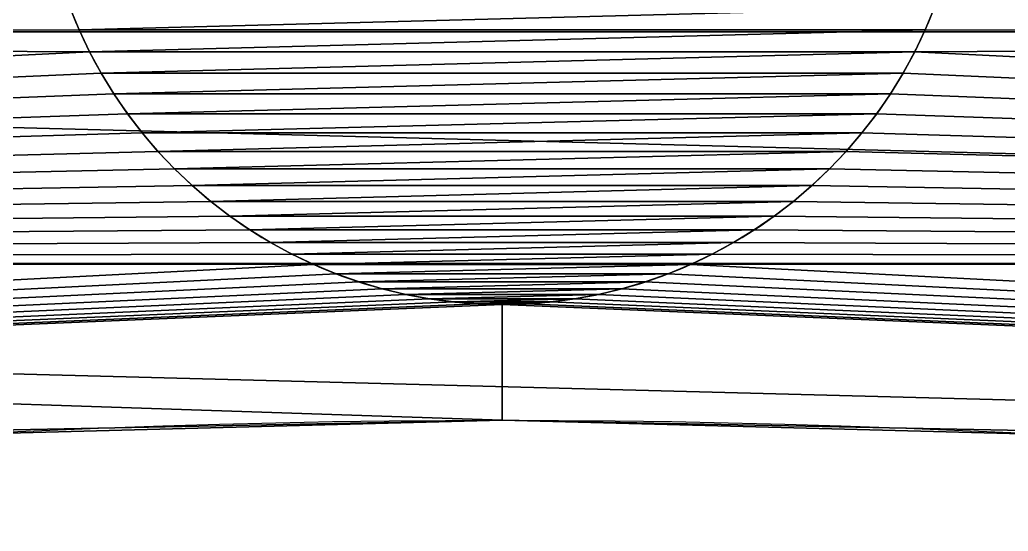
# Model space of a CAD drawing. Header units: millimetres. Extents: x 2995 to 3227, y 1383 to 1648.
# Drawn here: x 3169.285 to 3173.554, y 1572.297 to 1574.508 of the extents above; entities that cross this region are included whole.
import ezdxf

# ---------------------------------------------------------------- set-up
doc = ezdxf.new("R2010")
doc.units = ezdxf.units.MM

# ---------------------------------------------------------------- blocks, each defined once
blk = doc.blocks.new('Mastil_5')
for p, q in [((19.2458, 19.8271, 5), (19.2458, 19.8271, 4.5)), ((19.3403, 19.782, 5), (19.3403, 19.782, 4.5)), ((19.4323, 19.7321, 5), (19.4323, 19.7321, 4.5)), ((19.5216, 19.6773, 5), (19.5216, 19.6773, 4.5)), ((19.6079, 19.618, 5), (19.6079, 19.618, 4.5)), ((19.7705, 19.4863, 5), (19.7705, 19.4863, 4.5)), ((19.8465, 19.4142, 5), (19.8465, 19.4142, 4.5)), ((19.9186, 19.3383, 5), (19.9186, 19.3383, 4.5)), ((19.9866, 19.2586, 5), (19.9866, 19.2586, 4.5)), ((20.0503, 19.1756, 5), (20.0503, 19.1756, 4.5)), ((20.1096, 19.0893, 5), (20.1096, 19.0893, 4.5)), ((20.1643, 19, 5), (20.1643, 19, 4.5)), ((20.2143, 18.908, 5), (20.2143, 18.908, 4.5)), ((20.2594, 18.8135, 5), (20.2594, 18.8135, 4.5)), ((20.2994, 18.7167, 5), (20.2994, 18.7167, 4.5)), ((20.3344, 18.618, 5), (20.3344, 18.618, 4.5)), ((20.3641, 18.5176, 5), (20.3641, 18.5176, 4.5)), ((20.3886, 18.4158, 5), (20.3886, 18.4158, 4.5)), ((20.4077, 18.3129, 5), (20.4077, 18.3129, 4.5)), ((20.4213, 18.2091, 5), (20.4213, 18.2091, 4.5)), ((20.4295, 18.1047, 5), (20.4295, 18.1047, 4.5)), ((20.4323, 18, 5), (20.4323, 18, 4.5)), ((20.9323, 18, -3), (20.9323, 18, 5)), ((20.4295, 17.8953, 5), (20.4295, 17.8953, 4.5)), ((20.4213, 17.7909, 5), (20.4213, 17.7909, 4.5)), ((20.4077, 17.6871, 5), (20.4077, 17.6871, 4.5)), ((20.3886, 17.5842, 5), (20.3886, 17.5842, 4.5)), ((20.3641, 17.4824, 5), (20.3641, 17.4824, 4.5)), ((20.3344, 17.382, 5), (20.3344, 17.382, 4.5)), ((20.2994, 17.2833, 5), (20.2994, 17.2833, 4.5)), ((20.2594, 17.1865, 5), (20.2594, 17.1865, 4.5)), ((20.2143, 17.092, 5), (20.2143, 17.092, 4.5)), ((20.1643, 17, 5), (20.1643, 17, 4.5)), ((20.1096, 16.9107, 5), (20.1096, 16.9107, 4.5)), ((20.0503, 16.8244, 5), (20.0503, 16.8244, 4.5)), ((19.9866, 16.7414, 5), (19.9866, 16.7414, 4.5)), ((19.9186, 16.6617, 5), (19.9186, 16.6617, 4.5)), ((19.8465, 16.5858, 5), (19.8465, 16.5858, 4.5)), ((19.7705, 16.5137, 5), (19.7705, 16.5137, 4.5)), ((19.6909, 16.4457, 5), (19.6909, 16.4457, 4.5)), ((19.6079, 16.382, 5), (19.6079, 16.382, 4.5)), ((19.5216, 16.3227, 5), (19.5216, 16.3227, 4.5)), ((19.4323, 16.2679, 5), (19.4323, 16.2679, 4.5)), ((19.3403, 16.218, 5), (19.3403, 16.218, 4.5)), ((19.2458, 16.1729, 5), (19.2458, 16.1729, 4.5))]:
    blk.add_line(p, q)
at = {"color": 250, "true_color": 0x1e1e1e}
blk.add_line((19.6909, 19.5543, 5), (19.6909, 19.5543, 4.5), dxfattribs=at)
at = {"color": 250, "true_color": 0x1e1e1e, "extrusion": (9.02389e-14, 3.08998e-12, -1)}
for centre in [(-18.4323, 18, -5), (-18.4323, 18, -4.5)]:
    blk.add_circle(centre, 2, dxfattribs=at)
at = {"color": 250, "true_color": 0x1e1e1e, "extrusion": (-1.32542e-14, 1.93609e-14, -1)}
blk.add_arc((0.1881, 18, 3), 50, 235.60501, 124.39499, dxfattribs=at)
at = {"color": 250, "true_color": 0x1e1e1e, "extrusion": (-2.92362e-14, 8.12067e-15, -1)}
blk.add_arc((0.1881, 18, -5), 50, 235.60501, 124.39499, dxfattribs=at)
at = {"color": 250, "true_color": 0x1e1e1e, "extrusion": (-2.94873e-14, 2.2425e-16, -1)}
blk.add_arc((0.1881, 18, 3), 45, 242, 118, dxfattribs=at)
at = {"color": 250, "true_color": 0x1e1e1e, "extrusion": (-3.07946e-14, -9.32328e-16, -1)}
blk.add_arc((0.1881, 18, -5), 45, 242, 118, dxfattribs=at)
at = {"color": 250, "true_color": 0x1e1e1e, "extrusion": (3.42419e-13, 6.90077e-14, -1)}
blk.add_arc((-65.9323, 18, 3), 50, 332.60827, 27.39173, dxfattribs=at)
at = {"color": 250, "true_color": 0x1e1e1e, "extrusion": (3.42263e-13, 6.89266e-14, -1)}
blk.add_arc((-65.9323, 18, -5), 50, 332.60827, 27.39173, dxfattribs=at)
at = {"color": 250, "true_color": 0x1e1e1e, "extrusion": (3.33805e-13, 5.65932e-14, -1)}
blk.add_arc((-65.9323, 18, 3), 45, 340, 20, dxfattribs=at)
at = {"color": 250, "true_color": 0x1e1e1e, "extrusion": (3.3379e-13, 5.65878e-14, -1)}
blk.add_arc((-65.9323, 18, -5), 45, 340, 20, dxfattribs=at)
at = {"color": 250, "true_color": 0x1e1e1e}
mesh = blk.add_polyface(dxfattribs=at)
corners = [(16.0008, 20.6168, -3), (16.0008, 15.3832, -3), (15.9323, 18, -3), (16.2062, 12.7736, -3), (16.2062, 23.2264, -3), (16.5479, 25.8217, -3), (16.5479, 10.1783, -3), (17.0249, 7.6044, -3), (17.0249, 28.3956, -3), (17.636, 5.059, -3), (17.636, 30.941, -3), (18.3795, 33.4508, -3), (18.3795, 2.5492, -3), (19.2533, 35.9184, -3), (19.2533, 0.0816, -3), (20.255, 38.3368, -3), (20.255, -2.3368, -3), (21.382, 40.6995, -3), (20.9323, 18, -3), (20.994, 20.3551, -3), (21.1788, 22.7038, -3), (21.4863, 25.0396, -3), (21.5451, 41, -3), (21.9156, 27.356, -3), (22.093, 42.0091, -3), (22.4656, 29.6469, -3), (22.1062, 42.0391, -3), (22.1216, 42.0679, -3), (22.1369, 42.0967, -3), (22.1521, 42.1256, -3), (22.1672, 42.1545, -3), (22.1821, 42.1835, -3), (22.197, 42.2126, -3), (22.2117, 42.2417, -3), (22.2263, 42.2709, -3), (22.2407, 42.3002, -3), (22.2551, 42.3295, -3), (22.2693, 42.3589, -3), (22.2834, 42.3883, -3), (22.2974, 42.4178, -3), (22.3112, 42.4473, -3), (22.4678, 42.8062, -3), (23.1347, 31.9058, -3)]
mesh.append_faces([[corners[k] for k in face] for face in [(0, 1, 2)]], dxfattribs={"vtx0": -1, "color": 250})
mesh.append_faces([[corners[k] for k in face] for face in [(1, 0, 3), (3, 5, 6), (18, 17, 19), (19, 17, 20), (20, 17, 21), (21, 22, 23), (23, 24, 25), (25, 41, 42)]], dxfattribs={"vtx0": -1, "vtx1": -1, "color": 250})
mesh.append_faces([[corners[k] for k in face] for face in [(16, 17, 18)]], dxfattribs={"vtx0": -1, "vtx1": -1, "vtx2": -1, "color": 250})
mesh.append_faces([[corners[k] for k in face] for face in [(3, 0, 4), (3, 4, 5), (7, 5, 8), (9, 8, 10), (9, 10, 11), (12, 11, 13), (14, 13, 15), (16, 15, 17), (21, 17, 22), (23, 22, 24), (25, 24, 26), (25, 26, 27), (25, 27, 28), (25, 28, 29), (25, 29, 30), (25, 30, 31), (25, 31, 32), (25, 32, 33), (25, 33, 34), (25, 34, 35), (25, 35, 36), (25, 36, 37), (25, 37, 38), (25, 38, 39), (25, 39, 40)]], dxfattribs={"vtx0": -1, "vtx2": -1, "color": 250})
mesh = blk.add_polyface(dxfattribs=at)
corners = [(17.0249, 28.3956, 5), (17.094, 19.4863, 5), (17.636, 30.941, 5), (17.7155, 19.8672, 5), (18.3795, 33.4508, 5), (18.4323, 20, 5), (19.2533, 35.9184, 5), (19.3403, 19.782, 5), (20.255, 38.3368, 5), (20.2594, 18.8135, 5), (21.382, 40.6995, 5), (20.9323, 18, 5), (20.994, 20.3551, 5), (21.1788, 22.7038, 5), (21.4863, 25.0396, 5), (21.5451, 41, 5), (21.9156, 27.356, 5), (22.093, 42.0091, 5), (22.4656, 29.6469, 5), (22.1062, 42.0391, 5), (22.1216, 42.0679, 5), (22.1369, 42.0967, 5), (22.1521, 42.1256, 5), (22.1672, 42.1545, 5), (22.1821, 42.1835, 5), (22.197, 42.2126, 5), (22.2117, 42.2417, 5), (22.2263, 42.2709, 5), (22.2407, 42.3002, 5), (22.2551, 42.3295, 5), (22.2693, 42.3589, 5), (22.2834, 42.3883, 5), (22.2974, 42.4178, 5), (22.3112, 42.4473, 5), (22.3249, 42.4769, 5), (22.3385, 42.5066, 5), (22.352, 42.5363, 5), (22.3654, 42.5661, 5), (22.4678, 42.8062, 5), (23.1347, 31.9058, 5)]
mesh.append_faces([[corners[k] for k in face] for face in [(0, 1, 2), (2, 3, 4), (4, 5, 6), (6, 7, 8), (8, 9, 10), (10, 14, 15), (15, 16, 17), (17, 18, 19), (19, 18, 20), (20, 18, 21), (21, 18, 22), (22, 18, 23), (23, 18, 24), (24, 18, 25), (25, 18, 26), (26, 18, 27), (27, 18, 28), (28, 18, 29), (29, 18, 30), (30, 18, 31), (31, 18, 32), (32, 18, 33), (33, 18, 34), (34, 18, 35), (35, 18, 36), (36, 18, 37)]], dxfattribs={"vtx0": -1, "vtx1": -1, "color": 250})
mesh.append_faces([[corners[k] for k in face] for face in [(10, 11, 12), (10, 12, 13), (10, 13, 14), (15, 14, 16), (17, 16, 18), (38, 18, 39)]], dxfattribs={"vtx0": -1, "vtx2": -1, "color": 250})
mesh = blk.add_polyface(dxfattribs=at)
corners = [(18.3795, 33.4508, 5), (18.2232, 19.989, 5), (18.3276, 19.9973, 5), (18.4323, 20, 5), (19.2533, 35.9184, 5), (18.537, 19.9973, 5), (18.6413, 19.989, 5), (18.7451, 19.9754, 5), (18.8481, 19.9563, 5), (18.9499, 19.9319, 5), (19.0503, 19.9021, 5), (19.149, 19.8672, 5), (19.2458, 19.8271, 5), (19.3403, 19.782, 5), (20.255, 38.3368, 5), (19.4323, 19.7321, 5), (19.5216, 19.6773, 5), (19.6079, 19.618, 5), (19.6909, 19.5543, 5), (19.7705, 19.4863, 5), (19.8465, 19.4142, 5), (19.9186, 19.3383, 5), (19.9866, 19.2586, 5), (20.0503, 19.1756, 5), (20.1096, 19.0893, 5), (20.1643, 19, 5), (20.2143, 18.908, 5), (20.2594, 18.8135, 5), (21.382, 40.6995, 5), (20.2994, 18.7167, 5), (20.3344, 18.618, 5), (20.3641, 18.5176, 5), (20.3886, 18.4158, 5), (20.4077, 18.3129, 5), (20.4213, 18.2091, 5), (20.4295, 18.1047, 5), (20.4323, 18, 5), (20.9323, 18, 5)]
mesh.append_faces([[corners[k] for k in face] for face in [(28, 36, 37)]], dxfattribs={"vtx0": -1, "vtx1": -1, "vtx2": -1, "color": 250})
mesh.append_faces([[corners[k] for k in face] for face in [(0, 1, 2), (0, 2, 3), (4, 3, 5), (4, 5, 6), (4, 6, 7), (4, 7, 8), (4, 8, 9), (4, 9, 10), (4, 10, 11), (4, 11, 12), (4, 12, 13), (14, 13, 15), (14, 15, 16), (14, 16, 17), (14, 17, 18), (14, 18, 19), (14, 19, 20), (14, 20, 21), (14, 21, 22), (14, 22, 23), (14, 23, 24), (14, 24, 25), (14, 25, 26), (14, 26, 27), (28, 27, 29), (28, 29, 30), (28, 30, 31), (28, 31, 32), (28, 32, 33), (28, 33, 34), (28, 34, 35), (28, 35, 36)]], dxfattribs={"vtx0": -1, "vtx2": -1, "color": 250})
mesh = blk.add_polyface(dxfattribs=at)
corners = [(20.9323, 18, -3), (21.382, -4.6995, -3), (20.255, -2.3368, -3), (20.994, 15.6449, -3), (21.1788, 13.2962, -3), (21.4863, 10.9604, -3), (21.5451, -5, -3), (21.9156, 8.644, -3), (22.0465, -5.9234, -3), (22.4656, 6.3531, -3), (22.062, -5.9521, -3), (22.0774, -5.9809, -3), (22.0926, -6.0097, -3), (22.1078, -6.0386, -3), (22.1228, -6.0676, -3), (22.1377, -6.0966, -3), (22.1524, -6.1256, -3), (22.1671, -6.1548, -3), (22.1816, -6.184, -3), (22.196, -6.2132, -3), (22.2103, -6.2426, -3), (22.2244, -6.2719, -3), (22.2385, -6.3014, -3), (22.2524, -6.3309, -3), (22.2661, -6.3604, -3), (22.2798, -6.3901, -3), (22.2933, -6.4197, -3), (22.3067, -6.4495, -3), (22.32, -6.4792, -3), (22.3331, -6.5091, -3), (22.3462, -6.539, -3), (22.4694, -6.8409, -3), (23.1347, 4.0942, -3), (16.5479, 10.1783, -3), (16.5479, 25.8217, -3), (17.0249, 7.6044, -3), (17.0249, 28.3956, -3), (17.636, 5.059, -3), (18.3795, 33.4508, -3), (18.3795, 2.5492, -3), (19.2533, 35.9184, -3), (19.2533, 0.0816, -3), (20.255, 38.3368, -3)]
mesh.append_faces([[corners[k] for k in face] for face in [(1, 5, 6), (6, 7, 8), (8, 9, 10), (10, 9, 11), (11, 9, 12), (12, 9, 13), (13, 9, 14), (14, 9, 15), (15, 9, 16), (16, 9, 17), (17, 9, 18), (18, 9, 19), (19, 9, 20), (20, 9, 21), (21, 9, 22), (22, 9, 23), (23, 9, 24), (24, 9, 25), (25, 9, 26), (26, 9, 27), (27, 9, 28), (28, 9, 29), (29, 9, 30), (33, 34, 35), (35, 36, 37), (37, 38, 39), (39, 40, 41), (41, 42, 2)]], dxfattribs={"vtx0": -1, "vtx1": -1, "color": 250})
mesh.append_faces([[corners[k] for k in face] for face in [(0, 1, 2), (1, 0, 3), (1, 3, 4), (1, 4, 5), (6, 5, 7), (8, 7, 9), (31, 9, 32)]], dxfattribs={"vtx0": -1, "vtx2": -1, "color": 250})
mesh = blk.add_polyface(dxfattribs=at)
corners = [(20.994, 20.3551, -3), (20.9323, 18, 5), (20.9323, 18, -3), (20.994, 20.3551, 5)]
mesh.append_faces([[corners[k] for k in face] for face in [(0, 1, 2), (1, 0, 3)]], dxfattribs={"vtx0": -1, "color": 250})
at = {"color": 1, "true_color": 0xff0000}
mesh = blk.add_polyface(dxfattribs=at)
corners = [(16.435, 17.8953, 4.5), (16.435, 18.1047, 4.5), (16.4323, 18, 4.5), (16.4432, 17.7909, 4.5), (16.4432, 18.2091, 4.5), (16.4569, 17.6871, 4.5), (16.4569, 18.3129, 4.5), (16.476, 17.5842, 4.5), (16.476, 18.4158, 4.5), (16.5004, 17.4824, 4.5), (16.5004, 18.5176, 4.5), (16.5302, 17.382, 4.5), (16.5302, 18.618, 4.5), (16.5651, 17.2833, 4.5), (16.5651, 18.7167, 4.5), (16.6052, 17.1865, 4.5), (16.6052, 18.8135, 4.5), (16.6503, 17.092, 4.5), (16.6503, 18.908, 4.5), (16.7002, 17, 4.5), (16.7002, 19, 4.5), (16.7549, 16.9107, 4.5), (16.7549, 19.0893, 4.5), (16.8142, 16.8244, 4.5), (16.8142, 19.1756, 4.5), (16.878, 16.7414, 4.5), (16.878, 19.2586, 4.5), (16.946, 16.6617, 4.5), (16.946, 19.3383, 4.5), (17.0181, 16.5858, 4.5), (17.0181, 19.4142, 4.5), (17.094, 16.5137, 4.5), (17.094, 19.4863, 4.5), (17.1736, 16.4457, 4.5), (17.1736, 19.5543, 4.5), (17.2567, 16.382, 4.5), (17.2567, 19.618, 4.5), (17.343, 16.3227, 4.5), (17.343, 19.6773, 4.5), (17.4323, 16.2679, 4.5), (17.4323, 19.7321, 4.5), (17.5243, 16.218, 4.5), (17.5243, 19.782, 4.5), (17.6188, 16.1729, 4.5), (17.6188, 19.8271, 4.5), (17.7155, 16.1328, 4.5), (17.7155, 19.8672, 4.5), (17.8142, 16.0979, 4.5), (17.8142, 19.9021, 4.5), (17.9146, 16.0681, 4.5), (17.9146, 19.9319, 4.5), (18.0165, 16.0437, 4.5), (18.0165, 19.9563, 4.5), (18.1194, 16.0246, 4.5), (18.1194, 19.9754, 4.5), (18.2232, 16.011, 4.5), (18.2232, 19.989, 4.5), (18.3276, 16.0027, 4.5), (18.3276, 19.9973, 4.5), (18.4323, 16, 4.5), (18.4323, 20, 4.5), (18.537, 16.0027, 4.5), (18.537, 19.9973, 4.5), (18.6413, 16.011, 4.5), (18.6413, 19.989, 4.5), (18.7451, 16.0246, 4.5), (18.7451, 19.9754, 4.5), (18.8481, 16.0437, 4.5), (18.8481, 19.9563, 4.5), (18.9499, 16.0681, 4.5), (18.9499, 19.9319, 4.5), (19.0503, 16.0979, 4.5), (19.0503, 19.9021, 4.5), (19.149, 16.1328, 4.5), (19.149, 19.8672, 4.5), (19.2458, 16.1729, 4.5), (19.2458, 19.8271, 4.5), (19.3403, 16.218, 4.5), (19.3403, 19.782, 4.5), (19.4323, 16.2679, 4.5), (19.4323, 19.7321, 4.5), (19.5216, 16.3227, 4.5), (19.5216, 19.6773, 4.5), (19.6079, 16.382, 4.5), (19.6079, 19.618, 4.5), (19.6909, 16.4457, 4.5), (19.6909, 19.5543, 4.5), (19.7705, 16.5137, 4.5), (19.7705, 19.4863, 4.5), (19.8465, 16.5858, 4.5), (19.8465, 19.4142, 4.5), (19.9186, 16.6617, 4.5), (19.9186, 19.3383, 4.5), (19.9866, 16.7414, 4.5), (19.9866, 19.2586, 4.5), (20.0503, 16.8244, 4.5), (20.0503, 19.1756, 4.5), (20.1096, 16.9107, 4.5), (20.1096, 19.0893, 4.5), (20.1643, 17, 4.5), (20.1643, 19, 4.5), (20.2143, 17.092, 4.5), (20.2143, 18.908, 4.5), (20.2594, 17.1865, 4.5), (20.2594, 18.8135, 4.5), (20.2994, 17.2833, 4.5), (20.2994, 18.7167, 4.5), (20.3344, 17.382, 4.5), (20.3344, 18.618, 4.5), (20.3641, 17.4824, 4.5), (20.3641, 18.5176, 4.5), (20.3886, 17.5842, 4.5), (20.3886, 18.4158, 4.5), (20.4077, 17.6871, 4.5), (20.4077, 18.3129, 4.5), (20.4213, 17.7909, 4.5), (20.4213, 18.2091, 4.5), (20.4295, 17.8953, 4.5), (20.4295, 18.1047, 4.5), (20.4323, 18, 4.5)]
mesh.append_faces([[corners[k] for k in face] for face in [(0, 1, 2), (118, 117, 119)]], dxfattribs={"vtx0": -1, "color": 1})
mesh.append_faces([[corners[k] for k in face] for face in [(1, 3, 4), (4, 5, 6), (6, 7, 8), (8, 9, 10), (10, 11, 12), (12, 13, 14), (14, 15, 16), (16, 17, 18), (18, 19, 20), (20, 21, 22), (22, 23, 24), (24, 25, 26), (26, 27, 28), (28, 29, 30), (30, 31, 32), (32, 33, 34), (34, 35, 36), (36, 37, 38), (38, 39, 40), (40, 41, 42), (42, 43, 44), (44, 45, 46), (46, 47, 48), (48, 49, 50), (50, 51, 52), (52, 53, 54), (54, 55, 56), (56, 57, 58), (58, 59, 60), (60, 61, 62), (62, 63, 64), (64, 65, 66), (66, 67, 68), (68, 69, 70), (70, 71, 72), (72, 73, 74), (74, 75, 76), (76, 77, 78), (78, 79, 80), (80, 81, 82), (82, 83, 84), (84, 85, 86), (86, 87, 88), (88, 89, 90), (90, 91, 92), (92, 93, 94), (94, 95, 96), (96, 97, 98), (98, 99, 100), (100, 101, 102), (102, 103, 104), (104, 105, 106), (106, 107, 108), (108, 109, 110), (110, 111, 112), (112, 113, 114), (114, 115, 116), (116, 117, 118)]], dxfattribs={"vtx0": -1, "vtx1": -1, "color": 1})
mesh.append_faces([[corners[k] for k in face] for face in [(1, 0, 3), (4, 3, 5), (6, 5, 7), (8, 7, 9), (10, 9, 11), (12, 11, 13), (14, 13, 15), (16, 15, 17), (18, 17, 19), (20, 19, 21), (22, 21, 23), (24, 23, 25), (26, 25, 27), (28, 27, 29), (30, 29, 31), (32, 31, 33), (34, 33, 35), (36, 35, 37), (38, 37, 39), (40, 39, 41), (42, 41, 43), (44, 43, 45), (46, 45, 47), (48, 47, 49), (50, 49, 51), (52, 51, 53), (54, 53, 55), (56, 55, 57), (58, 57, 59), (60, 59, 61), (62, 61, 63), (64, 63, 65), (66, 65, 67), (68, 67, 69), (70, 69, 71), (72, 71, 73), (74, 73, 75), (76, 75, 77), (78, 77, 79), (80, 79, 81), (82, 81, 83), (84, 83, 85), (86, 85, 87), (88, 87, 89), (90, 89, 91), (92, 91, 93), (94, 93, 95), (96, 95, 97), (98, 97, 99), (100, 99, 101), (102, 101, 103), (104, 103, 105), (106, 105, 107), (108, 107, 109), (110, 109, 111), (112, 111, 113), (114, 113, 115), (116, 115, 117)]], dxfattribs={"vtx0": -1, "vtx2": -1, "color": 1})
at = {"color": 250, "true_color": 0x1e1e1e}
mesh = blk.add_polyface(dxfattribs=at)
corners = [(19.2458, 19.8271, 4.5), (19.149, 19.8672, 5), (19.149, 19.8672, 4.5), (19.2458, 19.8271, 5)]
mesh.append_faces([[corners[k] for k in face] for face in [(0, 1, 2), (1, 0, 3)]], dxfattribs={"vtx0": -1, "color": 250})
mesh = blk.add_polyface(dxfattribs=at)
corners = [(19.3403, 19.782, 4.5), (19.2458, 19.8271, 5), (19.2458, 19.8271, 4.5), (19.3403, 19.782, 5)]
mesh.append_faces([[corners[k] for k in face] for face in [(0, 1, 2), (1, 0, 3)]], dxfattribs={"vtx0": -1, "color": 250})
mesh = blk.add_polyface(dxfattribs=at)
corners = [(19.4323, 19.7321, 5), (19.3403, 19.782, 4.5), (19.4323, 19.7321, 4.5), (19.3403, 19.782, 5)]
mesh.append_faces([[corners[k] for k in face] for face in [(0, 1, 2), (1, 0, 3)]], dxfattribs={"vtx0": -1, "color": 250})
mesh = blk.add_polyface(dxfattribs=at)
corners = [(19.5216, 19.6773, 4.5), (19.4323, 19.7321, 5), (19.4323, 19.7321, 4.5), (19.5216, 19.6773, 5)]
mesh.append_faces([[corners[k] for k in face] for face in [(0, 1, 2), (1, 0, 3)]], dxfattribs={"vtx0": -1, "color": 250})
mesh = blk.add_polyface(dxfattribs=at)
corners = [(19.6079, 19.618, 4.5), (19.5216, 19.6773, 5), (19.5216, 19.6773, 4.5), (19.6079, 19.618, 5)]
mesh.append_faces([[corners[k] for k in face] for face in [(0, 1, 2), (1, 0, 3)]], dxfattribs={"vtx0": -1, "color": 250})
mesh = blk.add_polyface(dxfattribs=at)
corners = [(19.6909, 19.5543, 5), (19.6079, 19.618, 4.5), (19.6909, 19.5543, 4.5), (19.6079, 19.618, 5)]
mesh.append_faces([[corners[k] for k in face] for face in [(0, 1, 2), (1, 0, 3)]], dxfattribs={"vtx0": -1, "color": 250})
mesh = blk.add_polyface(dxfattribs=at)
corners = [(19.7705, 19.4863, 5), (19.6909, 19.5543, 4.5), (19.7705, 19.4863, 4.5), (19.6909, 19.5543, 5)]
mesh.append_faces([[corners[k] for k in face] for face in [(0, 1, 2), (1, 0, 3)]], dxfattribs={"vtx0": -1, "color": 250})
mesh = blk.add_polyface(dxfattribs=at)
corners = [(19.8465, 19.4142, 5), (19.7705, 19.4863, 4.5), (19.8465, 19.4142, 4.5), (19.7705, 19.4863, 5)]
mesh.append_faces([[corners[k] for k in face] for face in [(0, 1, 2), (1, 0, 3)]], dxfattribs={"vtx0": -1, "color": 250})
mesh = blk.add_polyface(dxfattribs=at)
corners = [(19.8465, 19.4142, 5), (19.9186, 19.3383, 4.5), (19.9186, 19.3383, 5), (19.8465, 19.4142, 4.5)]
mesh.append_faces([[corners[k] for k in face] for face in [(0, 1, 2), (1, 0, 3)]], dxfattribs={"vtx0": -1, "color": 250})
mesh = blk.add_polyface(dxfattribs=at)
corners = [(19.9186, 19.3383, 5), (19.9866, 19.2586, 4.5), (19.9866, 19.2586, 5), (19.9186, 19.3383, 4.5)]
mesh.append_faces([[corners[k] for k in face] for face in [(0, 1, 2), (1, 0, 3)]], dxfattribs={"vtx0": -1, "color": 250})
mesh = blk.add_polyface(dxfattribs=at)
corners = [(19.9866, 19.2586, 5), (20.0503, 19.1756, 4.5), (20.0503, 19.1756, 5), (19.9866, 19.2586, 4.5)]
mesh.append_faces([[corners[k] for k in face] for face in [(0, 1, 2), (1, 0, 3)]], dxfattribs={"vtx0": -1, "color": 250})
mesh = blk.add_polyface(dxfattribs=at)
corners = [(20.0503, 19.1756, 5), (20.1096, 19.0893, 4.5), (20.1096, 19.0893, 5), (20.0503, 19.1756, 4.5)]
mesh.append_faces([[corners[k] for k in face] for face in [(0, 1, 2), (1, 0, 3)]], dxfattribs={"vtx0": -1, "color": 250})
mesh = blk.add_polyface(dxfattribs=at)
corners = [(20.1096, 19.0893, 5), (20.1643, 19, 4.5), (20.1643, 19, 5), (20.1096, 19.0893, 4.5)]
mesh.append_faces([[corners[k] for k in face] for face in [(0, 1, 2), (1, 0, 3)]], dxfattribs={"vtx0": -1, "color": 250})
mesh = blk.add_polyface(dxfattribs=at)
corners = [(20.1643, 19, 5), (20.2143, 18.908, 4.5), (20.2143, 18.908, 5), (20.1643, 19, 4.5)]
mesh.append_faces([[corners[k] for k in face] for face in [(0, 1, 2), (1, 0, 3)]], dxfattribs={"vtx0": -1, "color": 250})
mesh = blk.add_polyface(dxfattribs=at)
corners = [(20.2143, 18.908, 5), (20.2594, 18.8135, 4.5), (20.2594, 18.8135, 5), (20.2143, 18.908, 4.5)]
mesh.append_faces([[corners[k] for k in face] for face in [(0, 1, 2), (1, 0, 3)]], dxfattribs={"vtx0": -1, "color": 250})
mesh = blk.add_polyface(dxfattribs=at)
corners = [(20.2594, 18.8135, 5), (20.2994, 18.7167, 4.5), (20.2994, 18.7167, 5), (20.2594, 18.8135, 4.5)]
mesh.append_faces([[corners[k] for k in face] for face in [(0, 1, 2), (1, 0, 3)]], dxfattribs={"vtx0": -1, "color": 250})
mesh = blk.add_polyface(dxfattribs=at)
corners = [(20.2994, 18.7167, 5), (20.3344, 18.618, 4.5), (20.3344, 18.618, 5), (20.2994, 18.7167, 4.5)]
mesh.append_faces([[corners[k] for k in face] for face in [(0, 1, 2), (1, 0, 3)]], dxfattribs={"vtx0": -1, "color": 250})
mesh = blk.add_polyface(dxfattribs=at)
corners = [(20.3344, 18.618, 5), (20.3641, 18.5176, 4.5), (20.3641, 18.5176, 5), (20.3344, 18.618, 4.5)]
mesh.append_faces([[corners[k] for k in face] for face in [(0, 1, 2), (1, 0, 3)]], dxfattribs={"vtx0": -1, "color": 250})
mesh = blk.add_polyface(dxfattribs=at)
corners = [(20.3641, 18.5176, 5), (20.3886, 18.4158, 4.5), (20.3886, 18.4158, 5), (20.3641, 18.5176, 4.5)]
mesh.append_faces([[corners[k] for k in face] for face in [(0, 1, 2), (1, 0, 3)]], dxfattribs={"vtx0": -1, "color": 250})
mesh = blk.add_polyface(dxfattribs=at)
corners = [(20.3886, 18.4158, 5), (20.4077, 18.3129, 4.5), (20.4077, 18.3129, 5), (20.3886, 18.4158, 4.5)]
mesh.append_faces([[corners[k] for k in face] for face in [(0, 1, 2), (1, 0, 3)]], dxfattribs={"vtx0": -1, "color": 250})
mesh = blk.add_polyface(dxfattribs=at)
corners = [(20.4077, 18.3129, 5), (20.4213, 18.2091, 4.5), (20.4213, 18.2091, 5), (20.4077, 18.3129, 4.5)]
mesh.append_faces([[corners[k] for k in face] for face in [(0, 1, 2), (1, 0, 3)]], dxfattribs={"vtx0": -1, "color": 250})
mesh = blk.add_polyface(dxfattribs=at)
corners = [(20.4213, 18.2091, 5), (20.4295, 18.1047, 4.5), (20.4295, 18.1047, 5), (20.4213, 18.2091, 4.5)]
mesh.append_faces([[corners[k] for k in face] for face in [(0, 1, 2), (1, 0, 3)]], dxfattribs={"vtx0": -1, "color": 250})
mesh = blk.add_polyface(dxfattribs=at)
corners = [(20.4295, 18.1047, 5), (20.4323, 18, 4.5), (20.4323, 18, 5), (20.4295, 18.1047, 4.5)]
mesh.append_faces([[corners[k] for k in face] for face in [(0, 1, 2), (1, 0, 3)]], dxfattribs={"vtx0": -1, "color": 250})
mesh = blk.add_polyface(dxfattribs=at)
corners = [(17.094, 16.5137, 5), (17.0249, 7.6044, 5), (17.636, 5.059, 5), (17.7155, 16.1328, 5), (18.3795, 2.5492, 5), (18.4323, 16, 5), (19.2533, 0.0816, 5), (19.3403, 16.218, 5), (20.255, -2.3368, 5), (20.2594, 17.1865, 5), (21.382, -4.6995, 5), (20.9323, 18, 5), (20.994, 15.6449, 5), (21.1788, 13.2962, 5), (21.4863, 10.9604, 5), (21.5451, -5, 5), (21.9156, 8.644, 5), (22.0465, -5.9234, 5), (22.4656, 6.3531, 5), (22.062, -5.9521, 5), (22.0774, -5.9809, 5), (22.0926, -6.0097, 5), (22.1078, -6.0386, 5), (22.1228, -6.0676, 5), (22.1377, -6.0966, 5), (22.1524, -6.1256, 5), (22.1671, -6.1548, 5), (22.1816, -6.184, 5), (22.196, -6.2132, 5), (22.2103, -6.2426, 5), (22.2244, -6.2719, 5), (22.2385, -6.3014, 5), (22.2524, -6.3309, 5), (22.2661, -6.3604, 5), (22.2798, -6.3901, 5), (22.2933, -6.4197, 5), (22.3067, -6.4495, 5), (22.32, -6.4792, 5), (22.3331, -6.5091, 5), (22.4694, -6.8409, 5), (23.1347, 4.0942, 5)]
mesh.append_faces([[corners[k] for k in face] for face in [(11, 10, 12), (12, 10, 13), (13, 10, 14), (14, 15, 16), (16, 17, 18), (18, 39, 40)]], dxfattribs={"vtx0": -1, "vtx1": -1, "color": 250})
mesh.append_faces([[corners[k] for k in face] for face in [(0, 1, 2), (3, 2, 4), (5, 4, 6), (7, 6, 8), (9, 8, 10), (14, 10, 15), (16, 15, 17), (18, 17, 19), (18, 19, 20), (18, 20, 21), (18, 21, 22), (18, 22, 23), (18, 23, 24), (18, 24, 25), (18, 25, 26), (18, 26, 27), (18, 27, 28), (18, 28, 29), (18, 29, 30), (18, 30, 31), (18, 31, 32), (18, 32, 33), (18, 33, 34), (18, 34, 35), (18, 35, 36), (18, 36, 37), (18, 37, 38)]], dxfattribs={"vtx0": -1, "vtx2": -1, "color": 250})
mesh = blk.add_polyface(dxfattribs=at)
corners = [(18.3276, 16.0027, 5), (18.3795, 2.5492, 5), (18.4323, 16, 5), (19.2533, 0.0816, 5), (18.537, 16.0027, 5), (18.6413, 16.011, 5), (18.7451, 16.0246, 5), (18.8481, 16.0437, 5), (18.9499, 16.0681, 5), (19.0503, 16.0979, 5), (19.149, 16.1328, 5), (19.2458, 16.1729, 5), (19.3403, 16.218, 5), (20.255, -2.3368, 5), (19.4323, 16.2679, 5), (19.5216, 16.3227, 5), (19.6079, 16.382, 5), (19.6909, 16.4457, 5), (19.7705, 16.5137, 5), (19.8465, 16.5858, 5), (19.9186, 16.6617, 5), (19.9866, 16.7414, 5), (20.0503, 16.8244, 5), (20.1096, 16.9107, 5), (20.1643, 17, 5), (20.2143, 17.092, 5), (20.2594, 17.1865, 5), (21.382, -4.6995, 5), (20.2994, 17.2833, 5), (20.3344, 17.382, 5), (20.3641, 17.4824, 5), (20.3886, 17.5842, 5), (20.4077, 17.6871, 5), (20.4213, 17.7909, 5), (20.4295, 17.8953, 5), (20.4323, 18, 5), (20.9323, 18, 5)]
mesh.append_faces([[corners[k] for k in face] for face in [(0, 1, 2), (2, 3, 4), (4, 3, 5), (5, 3, 6), (6, 3, 7), (7, 3, 8), (8, 3, 9), (9, 3, 10), (10, 3, 11), (11, 3, 12), (12, 13, 14), (14, 13, 15), (15, 13, 16), (16, 13, 17), (17, 13, 18), (18, 13, 19), (19, 13, 20), (20, 13, 21), (21, 13, 22), (22, 13, 23), (23, 13, 24), (24, 13, 25), (25, 13, 26), (26, 27, 28), (28, 27, 29), (29, 27, 30), (30, 27, 31), (31, 27, 32), (32, 27, 33), (33, 27, 34), (34, 27, 35)]], dxfattribs={"vtx0": -1, "vtx1": -1, "color": 250})
mesh.append_faces([[corners[k] for k in face] for face in [(35, 27, 36)]], dxfattribs={"vtx0": -1, "vtx1": -1, "vtx2": -1, "color": 250})
mesh = blk.add_polyface(dxfattribs=at)
corners = [(20.4323, 18, 5), (20.4295, 17.8953, 4.5), (20.4295, 17.8953, 5), (20.4323, 18, 4.5)]
mesh.append_faces([[corners[k] for k in face] for face in [(0, 1, 2), (1, 0, 3)]], dxfattribs={"vtx0": -1, "color": 250})
mesh = blk.add_polyface(dxfattribs=at)
corners = [(20.9323, 18, -3), (20.994, 15.6449, 5), (20.994, 15.6449, -3), (20.9323, 18, 5)]
mesh.append_faces([[corners[k] for k in face] for face in [(0, 1, 2), (1, 0, 3)]], dxfattribs={"vtx0": -1, "color": 250})
mesh = blk.add_polyface(dxfattribs=at)
corners = [(20.4295, 17.8953, 5), (20.4213, 17.7909, 4.5), (20.4213, 17.7909, 5), (20.4295, 17.8953, 4.5)]
mesh.append_faces([[corners[k] for k in face] for face in [(0, 1, 2), (1, 0, 3)]], dxfattribs={"vtx0": -1, "color": 250})
mesh = blk.add_polyface(dxfattribs=at)
corners = [(20.4213, 17.7909, 5), (20.4077, 17.6871, 4.5), (20.4077, 17.6871, 5), (20.4213, 17.7909, 4.5)]
mesh.append_faces([[corners[k] for k in face] for face in [(0, 1, 2), (1, 0, 3)]], dxfattribs={"vtx0": -1, "color": 250})
mesh = blk.add_polyface(dxfattribs=at)
corners = [(20.4077, 17.6871, 5), (20.3886, 17.5842, 4.5), (20.3886, 17.5842, 5), (20.4077, 17.6871, 4.5)]
mesh.append_faces([[corners[k] for k in face] for face in [(0, 1, 2), (1, 0, 3)]], dxfattribs={"vtx0": -1, "color": 250})
mesh = blk.add_polyface(dxfattribs=at)
corners = [(20.3886, 17.5842, 5), (20.3641, 17.4824, 4.5), (20.3641, 17.4824, 5), (20.3886, 17.5842, 4.5)]
mesh.append_faces([[corners[k] for k in face] for face in [(0, 1, 2), (1, 0, 3)]], dxfattribs={"vtx0": -1, "color": 250})
mesh = blk.add_polyface(dxfattribs=at)
corners = [(20.3641, 17.4824, 5), (20.3344, 17.382, 4.5), (20.3344, 17.382, 5), (20.3641, 17.4824, 4.5)]
mesh.append_faces([[corners[k] for k in face] for face in [(0, 1, 2), (1, 0, 3)]], dxfattribs={"vtx0": -1, "color": 250})
mesh = blk.add_polyface(dxfattribs=at)
corners = [(20.3344, 17.382, 5), (20.2994, 17.2833, 4.5), (20.2994, 17.2833, 5), (20.3344, 17.382, 4.5)]
mesh.append_faces([[corners[k] for k in face] for face in [(0, 1, 2), (1, 0, 3)]], dxfattribs={"vtx0": -1, "color": 250})
mesh = blk.add_polyface(dxfattribs=at)
corners = [(20.2994, 17.2833, 5), (20.2594, 17.1865, 4.5), (20.2594, 17.1865, 5), (20.2994, 17.2833, 4.5)]
mesh.append_faces([[corners[k] for k in face] for face in [(0, 1, 2), (1, 0, 3)]], dxfattribs={"vtx0": -1, "color": 250})
mesh = blk.add_polyface(dxfattribs=at)
corners = [(20.2594, 17.1865, 5), (20.2143, 17.092, 4.5), (20.2143, 17.092, 5), (20.2594, 17.1865, 4.5)]
mesh.append_faces([[corners[k] for k in face] for face in [(0, 1, 2), (1, 0, 3)]], dxfattribs={"vtx0": -1, "color": 250})
mesh = blk.add_polyface(dxfattribs=at)
corners = [(20.2143, 17.092, 5), (20.1643, 17, 4.5), (20.1643, 17, 5), (20.2143, 17.092, 4.5)]
mesh.append_faces([[corners[k] for k in face] for face in [(0, 1, 2), (1, 0, 3)]], dxfattribs={"vtx0": -1, "color": 250})
mesh = blk.add_polyface(dxfattribs=at)
corners = [(20.1643, 17, 5), (20.1096, 16.9107, 4.5), (20.1096, 16.9107, 5), (20.1643, 17, 4.5)]
mesh.append_faces([[corners[k] for k in face] for face in [(0, 1, 2), (1, 0, 3)]], dxfattribs={"vtx0": -1, "color": 250})
mesh = blk.add_polyface(dxfattribs=at)
corners = [(20.1096, 16.9107, 5), (20.0503, 16.8244, 4.5), (20.0503, 16.8244, 5), (20.1096, 16.9107, 4.5)]
mesh.append_faces([[corners[k] for k in face] for face in [(0, 1, 2), (1, 0, 3)]], dxfattribs={"vtx0": -1, "color": 250})
mesh = blk.add_polyface(dxfattribs=at)
corners = [(20.0503, 16.8244, 5), (19.9866, 16.7414, 4.5), (19.9866, 16.7414, 5), (20.0503, 16.8244, 4.5)]
mesh.append_faces([[corners[k] for k in face] for face in [(0, 1, 2), (1, 0, 3)]], dxfattribs={"vtx0": -1, "color": 250})
mesh = blk.add_polyface(dxfattribs=at)
corners = [(19.9866, 16.7414, 5), (19.9186, 16.6617, 4.5), (19.9186, 16.6617, 5), (19.9866, 16.7414, 4.5)]
mesh.append_faces([[corners[k] for k in face] for face in [(0, 1, 2), (1, 0, 3)]], dxfattribs={"vtx0": -1, "color": 250})
mesh = blk.add_polyface(dxfattribs=at)
corners = [(19.9186, 16.6617, 5), (19.8465, 16.5858, 4.5), (19.8465, 16.5858, 5), (19.9186, 16.6617, 4.5)]
mesh.append_faces([[corners[k] for k in face] for face in [(0, 1, 2), (1, 0, 3)]], dxfattribs={"vtx0": -1, "color": 250})
mesh = blk.add_polyface(dxfattribs=at)
corners = [(19.7705, 16.5137, 5), (19.8465, 16.5858, 4.5), (19.7705, 16.5137, 4.5), (19.8465, 16.5858, 5)]
mesh.append_faces([[corners[k] for k in face] for face in [(0, 1, 2), (1, 0, 3)]], dxfattribs={"vtx0": -1, "color": 250})
mesh = blk.add_polyface(dxfattribs=at)
corners = [(19.6909, 16.4457, 4.5), (19.7705, 16.5137, 5), (19.7705, 16.5137, 4.5), (19.6909, 16.4457, 5)]
mesh.append_faces([[corners[k] for k in face] for face in [(0, 1, 2), (1, 0, 3)]], dxfattribs={"vtx0": -1, "color": 250})
mesh = blk.add_polyface(dxfattribs=at)
corners = [(19.6079, 16.382, 5), (19.6909, 16.4457, 4.5), (19.6079, 16.382, 4.5), (19.6909, 16.4457, 5)]
mesh.append_faces([[corners[k] for k in face] for face in [(0, 1, 2), (1, 0, 3)]], dxfattribs={"vtx0": -1, "color": 250})
mesh = blk.add_polyface(dxfattribs=at)
corners = [(19.5216, 16.3227, 4.5), (19.6079, 16.382, 5), (19.6079, 16.382, 4.5), (19.5216, 16.3227, 5)]
mesh.append_faces([[corners[k] for k in face] for face in [(0, 1, 2), (1, 0, 3)]], dxfattribs={"vtx0": -1, "color": 250})
mesh = blk.add_polyface(dxfattribs=at)
corners = [(19.4323, 16.2679, 5), (19.5216, 16.3227, 4.5), (19.4323, 16.2679, 4.5), (19.5216, 16.3227, 5)]
mesh.append_faces([[corners[k] for k in face] for face in [(0, 1, 2), (1, 0, 3)]], dxfattribs={"vtx0": -1, "color": 250})
mesh = blk.add_polyface(dxfattribs=at)
corners = [(19.3403, 16.218, 4.5), (19.4323, 16.2679, 5), (19.4323, 16.2679, 4.5), (19.3403, 16.218, 5)]
mesh.append_faces([[corners[k] for k in face] for face in [(0, 1, 2), (1, 0, 3)]], dxfattribs={"vtx0": -1, "color": 250})
mesh = blk.add_polyface(dxfattribs=at)
corners = [(19.2458, 16.1729, 5), (19.3403, 16.218, 4.5), (19.2458, 16.1729, 4.5), (19.3403, 16.218, 5)]
mesh.append_faces([[corners[k] for k in face] for face in [(0, 1, 2), (1, 0, 3)]], dxfattribs={"vtx0": -1, "color": 250})
mesh = blk.add_polyface(dxfattribs=at)
corners = [(19.149, 16.1328, 4.5), (19.2458, 16.1729, 5), (19.2458, 16.1729, 4.5), (19.149, 16.1328, 5)]
mesh.append_faces([[corners[k] for k in face] for face in [(0, 1, 2), (1, 0, 3)]], dxfattribs={"vtx0": -1, "color": 250})

msp = doc.modelspace()

# ---------------------------------------------------------------- block references
at = {"rotation": 270}
msp.add_blockref('Mastil_5', (3153.3678, 1593.7095, 3), dxfattribs=at)

doc.saveas('drawing.dxf')
